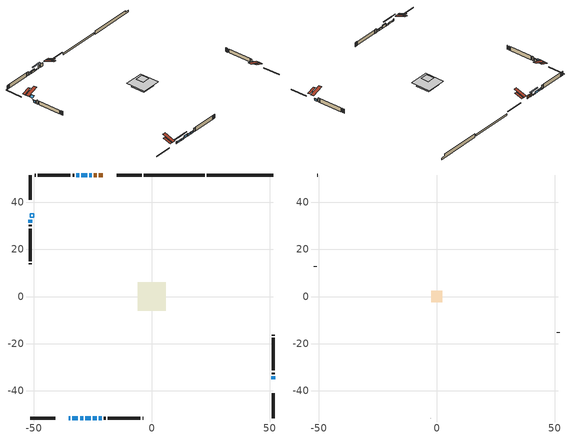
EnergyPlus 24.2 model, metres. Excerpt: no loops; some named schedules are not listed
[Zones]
conditioned space
 floor outside (Floor1 construction): -1.1,-1.1 -1.1,1.1 1.1,1.1 1.1,-1.1 z0.98
 floor adiabatic (Floor3 construction): -3.95,-3.95 -3.95,3.95 3.95,3.95 3.95,-3.95 z0.98
 floor adiabatic (AdiabaticFloorConstruction): -5.95,-5.95 -5.95,5.95 5.95,5.95 5.95,-5.95 z0.98
 floor foundation (Slab1 construction): -4.19,-4.19 -4.19,4.19 4.19,4.19 4.19,-4.19 z-1.28
 floor foundation (Slab2 construction): -3.95,-3.95 -3.95,3.95 3.95,3.95 3.95,-3.95 z-0.65
 wall outside (RimJoist1 construction): -4.34,51.57 -14.93,51.57 / -51.57,-51.57 -40.98,-51.57 / -51.57,51.57 -51.57,40.98 / 51.57,-51.57 51.57,-40.98 z0.98:1.28
 wall outside (AdiabaticWallConstruction 1): -20.73,51.57 -22.5,51.57 / -23.43,51.57 -24.56,51.57 z0.98:3.01
 wall outside (AdiabaticWallConstruction): -35.18,-51.57 -34.66,-51.57 z0.98:2.2; -25.49,51.57 -26.46,51.57 z0.98:1.34; -33.73,-51.57 -31.37,-51.57 z0.98:1.79; -30.44,-51.57 -29.16,-51.57 z0.98:1.74; 51.57,-35.18 51.57,-33.91 / -27.39,51.57 -29.93,51.57 / -30.86,51.57 -31.98,51.57 / -22.47,-51.57 -21.2,-51.57 z0.98:1.95; -28.24,-51.57 -25.93,-51.57 / -51.57,32.61 -51.57,31.39 z0.98:2.5; -25,-51.57 -23.4,-51.57 z0.98:1.92
 wall outside (Wall1 construction): -32.91,51.57 -33.59,51.57 / -20.27,-51.57 -19.58,-51.57 / -51.57,30.46 -51.57,29.77 / 51.57,-32.98 51.57,-32.29 z0.98:3.42
 wall outside (Wall2 construction): -34.52,51.57 -48.38,51.57 / -18.65,-51.57 -4.79,-51.57 / -51.57,28.84 -51.57,14.98 / 51.57,-31.36 51.57,-17.51 z0.98:3.42
 wall outside (Wall3 construction): -49.31,51.57 -49.62,51.57 / -3.86,-51.57 -3.55,-51.57 / -51.57,14.05 -51.57,13.74 / 51.57,-16.58 51.57,-16.27 z0.98:3.42
 wall foundation (FoundationWall1 construction): 23.42,51.57,-1.28 23.42,51.57,0.98 48.75,51.57,0.98 48.75,51.57,-0.17 51.57,51.57,-0.17 51.57,51.57,-1.28
 wall foundation (FoundationWall2 construction): 22.49,51.57 -3.42,51.57 z-0.65:0.26
 window (WindowConstruction 7): -35.18,-51.57 -34.66,-51.57 z0.98:2.2
 window (WindowConstruction 8): -25.49,51.57 -26.46,51.57 z0.98:1.34
 window (WindowConstruction 9): -33.73,-51.57 -31.37,-51.57 z0.98:1.79
 window (WindowConstruction 10): -30.44,-51.57 -29.17,-51.57 z0.98:1.74
 window (WindowConstruction): 51.57,-35.18 51.57,-33.91 z0.98:1.95
 window (WindowConstruction 1): -27.39,51.57 -29.93,51.57 z0.98:1.95
 window (WindowConstruction 2): -30.86,51.57 -31.98,51.57 z0.98:1.95
 window (WindowConstruction 3): -28.24,-51.57 -25.93,-51.57 z0.98:2.5
 window (WindowConstruction 4): -25,-51.57 -23.4,-51.57 z0.98:1.92
 window (WindowConstruction 5): -22.47,-51.57 -21.2,-51.57 z0.98:1.95
 window (WindowConstruction 6): -51.57,32.61 -51.57,31.39 z0.98:2.5
 door (Door): -20.73,51.57 -22.5,51.57 z0.98:3.01
 door (Door 1): -23.43,51.57 -24.56,51.57 z0.98:3.01
 ceiling adiabatic (AdiabaticFloorConstruction): 5.95,-5.95 5.95,5.95 -5.95,5.95 -5.95,-5.95 z0.98
 roof outside (Roof2 construction): -19.8,51.57,3.42 -19.8,44.8,5.67 -18.02,44.8,5.67 -18.02,51.57,3.42; -36.11,-51.57,3.42 -36.11,-44.8,5.67 -37.89,-44.8,5.67 -37.89,-51.57,3.42; -51.57,36.11,3.42 -44.8,36.11,5.67 -44.8,37.89,5.67 -51.57,37.89,3.42; 51.57,-36.11,3.42 44.8,-36.11,5.67 44.8,-37.89,5.67 51.57,-37.89,3.42
 roof outside (AdiabaticRoofConstruction): -51.57,33.53,3.42 -50,33.53,3.94 -50,35.18,3.94 -51.57,35.18,3.42
 skylight (SkylightConstruction): -51.57,33.53,3.42 -50.01,33.53,3.94 -50.01,35.18,3.94 -51.57,35.18,3.42
attic - vented
 floor to conditioned space (Floor2 construction Reversed): -2.39,-2.39 -2.39,2.39 2.39,2.39 2.39,-2.39 z3.42
 wall outside (Wall4 construction): -50.55,51.57 -50.64,51.57 / -2.62,-51.57 -2.54,-51.57 / -51.57,12.81 -51.57,12.73 / 51.57,-15.34 51.57,-15.25 z0.98:3.42
 roof outside (Roof1 construction): -17.09,51.57,3.42 -17.09,46.9,4.97 -15.86,46.9,4.97 -15.86,51.57,3.42; -38.82,-51.57,3.42 -38.82,-46.9,4.97 -40.05,-46.9,4.97 -40.05,-51.57,3.42; -51.57,38.82,3.42 -46.9,38.82,4.97 -46.9,40.05,4.97 -51.57,40.05,3.42; 51.57,-38.82,3.42 46.9,-38.82,4.97 46.9,-40.05,4.97 51.57,-40.05,3.42
shading: -29.1,51.57 -22.85,51.57 -22.85,51.98 -29.1,51.98 z3.98; -28.73,-51.57 -36.37,-51.57 -36.37,-51.98 -28.73,-51.98 z4.43; -26.53,-51.57 -33.08,-51.57 -33.08,-51.98 -26.53,-51.98 z4.38; 51.57,-33.71 51.57,-35.38 51.98,-35.38 51.98,-33.71 z2.15; -30.13,51.57 -27.19,51.57 -27.19,51.98 -30.13,51.98 z2.15; -32.18,51.57 -30.66,51.57 -30.66,51.98 -32.18,51.98 z2.15; -25.73,-51.57 -28.44,-51.57 -28.44,-51.98 -25.73,-51.98 z2.71; -23.2,-51.57 -25.2,-51.57 -25.2,-51.98 -23.2,-51.98 z2.12; -21,-51.57 -22.67,-51.57 -22.67,-51.98 -21,-51.98 z2.15; -51.57,31.19 -51.57,32.81 -51.98,32.81 -51.98,31.19 z2.71
[Building]
Building 1: Terrain=Suburbs
[Site:Location]
Edmonton Intl AP_AB: Latitude {deg}=53.31; Longitude {deg}=-113.58; Time Zone {hr}=-7; Elevation {m}=723; Keep Site Location Information=Yes
[Site:GroundTemperature:Shallow]
-1.56185, -3.61833, -3.78302, -2.80711, 1.11059, 5.01004, 8.39065, 10.5322, 10.7141, 8.97234, 5.67794, 1.89811
[Site:WaterMainsTemperature]
Calculation Method=Schedule; Temperature Schedule=mains temperature schedule
[Material] Roughness=Rough; Thermal Absorptance=0.9
Name | Thickness {m} | Conductivity {W/m-K} | Density {kg/m3} | Specific Heat {J/kg-K} | Solar Absorptance | Visible Absorptance
asphalt or fiberglass shingles | 0.00635 | 0.162714 | 1121.4 | 1465.45 | 0.4 | 0.4
asphalt or fiberglass shingles 1 | 0.00635 | 0.162714 | 1121.4 | 1465.45 | 0.7 | 0.7
ceiling loosefill ins | 0.0846667 | 0.0480833 | 16.02 | 1046.75 | 0.7 | 0.7
ceiling stud and cavity | 0.1397 | 0.12131 | 65.682 | 1177.47 | 0.7 | 0.7
concrete 4.0 in. | 0.1016 | 1.803125 | 2242.8 | 837.4 | 0.7 | 0.7
concrete 8.0 in. | 0.2032 | 1.803125 | 2242.8 | 837.4 | 0.7 | 0.7
door material | 0.04445 | 0.188738 | 512.64 | 1214.23 | 0.7 | 0.7
door material 1 | 0.04445 | 0.053851 | 512.64 | 1214.23 | 0.7 | 0.7
exterior vertical ins | 0.0457286 | 0.029427 | 32.04 | 1214.23 | 0.7 | 0.7
exterior vertical ins 1 | 0.0785014 | 0.029427 | 32.04 | 1214.23 | 0.7 | 0.7
floor covering | 0.0127 | 0.0433444 | 54.468 | 1339.84 | 0.6 | 0.6
floor rigid ins | 0.051816 | 0.029427 | 32.04 | 1214.23 | 0.7 | 0.7
floor rigid ins 1; roof rigid ins; wall rigid ins | 0.512978 | 0.029427 | 32.04 | 1214.23 | 0.7 | 0.7
floor stud and cavity | 0.1397 | 0.267854 | 92.3553 | 1139.71 | 0.7 | 0.7
floor stud and cavity 1 | 0.1397 | 1.10349 | 92.3553 | 1139.71 | 0.7 | 0.7
floor stud and cavity 2 | 0.1397 | 1.75129 | 37.0049 | 1207.88 | 0.7 | 0.7
furniture material conditioned space 1 | 0.1524 | 0.115458 | 640.8 | 1214.23 | 0.6 | 0.6
gypsum board | 0.0127 | 0.160291 | 801 | 837.4 | 0.6 | 0.6
gypsum board 1 | 0.0127 | 0.160291 | 801 | 837.4 | 0.7 | 0.7
osb sheathing 0.5 in. | 0.0127 | 0.115458 | 512.64 | 1214.23 | 0.7 | 0.7
osb sheathing 0.75 in. | 0.01905 | 0.115458 | 512.64 | 1214.23 | 0.7 | 0.7
osb sheathing 2.0 in. | 0.0508 | 0.115458 | 512.64 | 1214.23 | 0.7 | 0.7
rim joist stud and cavity | 0.0508 | 0.0296939 | 125.044 | 1163.47 | 0.6 | 0.6
roof stud and cavity | 0.2032 | 0.116239 | 78.34581 | 1123.46 | 0.7 | 0.7
roof stud and cavity 1 | 0.18415 | 1.78685 | 37.0049 | 1207.88 | 0.6 | 0.6
wall stud and cavity | 0.1397 | 0.10453 | 139.0536 | 1170.24 | 0.7 | 0.7
wall stud and cavity 1 | 0.1397 | 0.0930111 | 139.0536 | 1170.24 | 0.7 | 0.7
wall stud and cavity 2 | 0.1397 | 0.139191 | 139.0536 | 1170.24 | 0.7 | 0.7
wall stud and cavity 3 | 0.0889 | 6.1454 | 50.32683 | 1063.81 | 0.6 | 0.6
wall stud and cavity 4 | 0.0889 | 0.380278 | 52.3479 | 1209.89 | 0.7 | 0.7
wall stud and cavity 5 | 0.0889 | 0.391764 | 83.0341 | 1211.67 | 0.7 | 0.7
wood siding | 0.0254 | 0.102417 | 544.68 | 1172.36 | 0.4 | 0.4
wood siding 1 | 0.00254 | 0.102417 | 544.68 | 1172.36 | 0.4 | 0.4
wood siding 2; wood siding 3; wood siding 4 | 0.0254 | 0.102417 | 544.68 | 1172.36 | 0.7 | 0.7
[WindowMaterial:SimpleGlazingSystem]
Name | U-Factor {W/m2-K} | Solar Heat Gain Coefficient
SkylightMaterial | 3.39577 | 0.7088
WindowMaterial | 4.1438 | 0.54
WindowMaterial 1 | 4.187525 | 0.54
WindowMaterial 2 | 1.67444 | 0.55
WindowMaterial 3 | 1.83627 | 0.5
WindowMaterial 4 | 3.308 | 0.63
WindowMaterial 5 | 5.25442 | 0.67
WindowMaterial 6 | 5.90682 | 0.46
WindowMaterial 7 | 4.20286 | 0.55
WindowMaterial 8 | 4.41635 | 0.53
[Construction]
AdiabaticFloorConstruction: floor stud and cavity 2, floor rigid ins 1, osb sheathing 0.75 in., floor covering
AdiabaticRoofConstruction: asphalt or fiberglass shingles 1, roof rigid ins, osb sheathing 0.75 in., roof stud and cavity 1
AdiabaticWallConstruction: wood siding 3, wall rigid ins, wall stud and cavity 4, gypsum board
AdiabaticWallConstruction 1: wood siding 4, wall rigid ins, wall stud and cavity 4, gypsum board
Door: door material
Door 1: door material 1
Floor1 construction: floor stud and cavity, floor rigid ins, osb sheathing 0.75 in., floor covering
Floor2 construction Reversed: gypsum board, ceiling stud and cavity, ceiling loosefill ins
Floor3 construction: floor stud and cavity 1, osb sheathing 0.75 in., floor covering
FoundationWall1 construction; FoundationWall2 construction: concrete 8.0 in., gypsum board 1
furniture construction conditioned space 1: furniture material conditioned space 1
PartitionWallConstruction: gypsum board, wall stud and cavity 5, gypsum board
RimJoist1 construction: wood siding 2, osb sheathing 2.0 in., rim joist stud and cavity
Roof1 construction: asphalt or fiberglass shingles
Roof2 construction: asphalt or fiberglass shingles, osb sheathing 0.75 in., roof stud and cavity, gypsum board
SkylightConstruction: SkylightMaterial
Slab1 construction; Slab2 construction: concrete 4.0 in.
Wall1 construction: wood siding, osb sheathing 0.5 in., wall stud and cavity, gypsum board
Wall2 construction: wood siding, osb sheathing 0.5 in., wall stud and cavity 1, gypsum board
Wall3 construction: wood siding, osb sheathing 0.5 in., wall stud and cavity 2, gypsum board
Wall4 construction: wood siding 1, wall stud and cavity 3
WindowConstruction; WindowConstruction 1; WindowConstruction 5: WindowMaterial
WindowConstruction 10: WindowMaterial 8
WindowConstruction 2: WindowMaterial 1
WindowConstruction 3: WindowMaterial 2
WindowConstruction 4: WindowMaterial 3
WindowConstruction 6: WindowMaterial 4
WindowConstruction 7: WindowMaterial 5
WindowConstruction 8: WindowMaterial 6
WindowConstruction 9: WindowMaterial 7
[Zone] Multiplier=1; Part of Total Floor Area=Yes
Name | Volume {m3}
attic - vented | 5.78702
conditioned space | 545.5
[Space]
Name | Zone | Volume {m3}
attic - vented 1 | attic - vented | 5.78702
conditioned space 1 | conditioned space | 545.5
[ZoneInfiltration:EffectiveLeakageArea]
infil attic - vented 1: Zone or Space=attic - vented 1; Schedule=Always On Discrete; Effective Air Leakage Area {cm2}=797.565; Stack Coefficient=0.000277672; Wind Coefficient=1.12586e-05
[ZoneMixing]
whole house fan mix: Zone or Space=attic - vented; Schedule=Always On Continuous; Design Flow Rate Calculation Method=Flow/Zone; Design Flow Rate {m3/s}=0; Source Zone or Space=conditioned space
[SurfaceProperty:ExposedFoundationPerimeter] Exposed Perimeter Calculation Method=TotalExposedPerimeter
Name | Total Exposed Perimeter {m}
Slab1 | 28.145
Slab2 | 25.908
[InternalMass] Zone or ZoneList=conditioned space; Space or SpaceList=conditioned space 1
Name | Construction | Surface Area {m2}
furniture mass conditioned space 1 | furniture construction conditioned space 1 | 136.592
partition wall mass | PartitionWallConstruction | 279.05
[Lights]
interior lighting: Zone or ZoneList or Space or SpaceList=conditioned space 1; Schedule=interior lighting schedule; Design Level Calculation Method=LightingLevel; Lighting Level {W}=343.2; Return Air Fraction=0; Fraction Radiant=0.6; Fraction Visible=0.2; Fraction Replaceable=1
[People]
occupants: Zone or ZoneList or Space or SpaceList=conditioned space 1; Number of People Schedule=occupants schedule; Number of People Calculation Method=People; Number of People=3; Fraction Radiant=0.314171; Sensible Heat Fraction=0.56303; Activity Level Schedule=occupants activity schedule; Carbon Dioxide Generation Rate {m3/s-W}=0; Enable ASHRAE 55 Comfort Warnings=No; Mean Radiant Temperature Calculation Type=EnclosureAveraged
[ElectricEquipment] Zone or ZoneList or Space or SpaceList=conditioned space 1; Design Level Calculation Method=EquipmentLevel
Name | Schedule | Design Level {W} | Fraction Latent | Fraction Radiant | Fraction Lost
clothes dryer | clothes dryer schedule | 140.772 | 0.015 | 0.081 | 0.85
clothes washer | clothes washer schedule | 32.1985 | 0.03 | 0.162 | 0.7
cooking range | cooking range schedule | 215.147 | 0.08 | 0.432 | 0.2
dishwasher | dishwasher schedule | 66.8632 | 0.3 | 0.18 | 0.4
fridge | fridge schedule | 72.9452 | 0 | 0.6 | 0
mech vent bath fan 0 | mech vent bath fan 0 schedule | 50.2 | 0 | 0 | 1
mech vent bath fan 1 | mech vent bath fan 1 schedule | 50.2 | 0 | 0 | 1
mech vent house fan | mech vent house fan schedule | 0 | 0 | 0 | 1
mech vent house fan cfis | mech vent house fan cfis schedule | 0 | 0 | 0 | 0
mech vent range fan 0 | mech vent range fan 0 schedule | 57 | 0 | 0 | 1
misc plug loads | misc plug loads schedule | 494.7 | 0.045 | 0.513 | 0.1
whole house fan | Always On Discrete | 0 | 0 | 0 | 1
[OtherEquipment] Zone or ZoneList or Space or SpaceList=conditioned space 1; Design Level Calculation Method=EquipmentLevel
Name | Fuel Type | Schedule | Design Level {W} | Fraction Latent | Fraction Radiant | Fraction Lost
clothes dryer 1 | Electricity | clothes dryer schedule | 0 | 0.015 | 0.081 | 0.85
cooking range 1 | Electricity | cooking range schedule | 0 | 0.08 | 0.432 | 0.2
general water use latent | None | general water use schedule | 62.594 | 1 | 0 | 0
general water use sensible | None | general water use schedule | -61.6891 | 0 | 0.6 | 0
mech vent house fan latent load | None | Always On Discrete | 0 | 1 | 0 | 0
mech vent house fan sensible load | None | Always On Discrete | 0 | 0 | 0 | 0
water heater energy adjustment1 | NaturalGas | Always On Discrete | 0.01 | 0 | 0 | 1
[ZoneInfiltration:DesignFlowRate] Zone or ZoneList or Space or SpaceList=conditioned space 1; Schedule=Always On Discrete; Design Flow Rate Calculation Method=Flow/Zone; Design Flow Rate {m3/s}=0
infil flow; natural vent flow; whole house fan flow
[Foundation:Kiva] Initial Indoor Air Temperature {C}=18; Wall Depth Below Slab {m}=0.2032; Custom Block X Position 1 {m}=0.2159; Custom Block Z Position 1 {m}=0
Name | Wall Height Above Grade {m} | Custom Block Material Name 1 | Custom Block Depth 1 {m}
Foundation Kiva 1 | 0.979993 | exterior vertical ins | 2.26
Foundation Kiva 2 | 0.260025 | exterior vertical ins 1 | 0.910011
[Foundation:Kiva:Settings]
Soil Conductivity {W/m-K}=0.849921; Soil Density {kg/m3}=1842.3; Soil Specific Heat {J/kg-K}=418.7; Ground Solar Absorptivity=0.9; Ground Thermal Absorptivity=0.9; Ground Surface Roughness {m}=0.03; Far-Field Width {m}=40; Deep-Ground Boundary Condition=ZeroFlux; Deep-Ground Depth {m}=40; Minimum Cell Dimension {m}=0.2; Maximum Cell Growth Coefficient=3; Simulation Timestep=Timestep
[Exterior:Lights]
exterior lighting: Schedule=exterior lighting schedule; Design Level {W}=75.6
[Schedule:Constant]
Name | Hourly Value
Always On Continuous; mech vent house fan schedule; mech vent house fan cfis schedule; Always On Discrete | 1
occupants activity schedule | 117.228
fridge schedule | 0
[Schedule:Week:Daily]
interior lighting schedule Week Rule - Jan1-Jan27: interior lighting schedule day, interior lighting schedule day, interior lighting schedule day, interior lighting schedule day, interior lighting schedule day, interior lighting schedule day, interior lighting schedule day, interior lighting schedule default day, interior lighting schedule default day, interior lighting schedule default day, interior lighting schedule default day, interior lighting schedule default day
interior lighting schedule Week Rule - Jan28-Feb3: interior lighting schedule day, interior lighting schedule day, interior lighting schedule day, interior lighting schedule day, interior lighting schedule day 1, interior lighting schedule day 1, interior lighting schedule day 1, interior lighting schedule default day, interior lighting schedule default day, interior lighting schedule default day, interior lighting schedule default day, interior lighting schedule default day
interior lighting schedule Week Rule - Feb4-Feb24: interior lighting schedule day 1, interior lighting schedule day 1, interior lighting schedule day 1, interior lighting schedule day 1, interior lighting schedule day 1, interior lighting schedule day 1, interior lighting schedule day 1, interior lighting schedule default day, interior lighting schedule default day, interior lighting schedule default day, interior lighting schedule default day, interior lighting schedule default day
interior lighting schedule Week Rule - Feb25-Mar3: interior lighting schedule day 1, interior lighting schedule day 1, interior lighting schedule day 1, interior lighting schedule day 1, interior lighting schedule day 2, interior lighting schedule day 2, interior lighting schedule day 2, interior lighting schedule default day, interior lighting schedule default day, interior lighting schedule default day, interior lighting schedule default day, interior lighting schedule default day
interior lighting schedule Week Rule - Mar4-Mar31: interior lighting schedule day 2, interior lighting schedule day 2, interior lighting schedule day 2, interior lighting schedule day 2, interior lighting schedule day 2, interior lighting schedule day 2, interior lighting schedule day 2, interior lighting schedule default day, interior lighting schedule default day, interior lighting schedule default day, interior lighting schedule default day, interior lighting schedule default day
interior lighting schedule Week Rule - Apr1-Apr28: interior lighting schedule day 3, interior lighting schedule day 3, interior lighting schedule day 3, interior lighting schedule day 3, interior lighting schedule day 3, interior lighting schedule day 3, interior lighting schedule day 3, interior lighting schedule default day, interior lighting schedule default day, interior lighting schedule default day, interior lighting schedule default day, interior lighting schedule default day
interior lighting schedule Week Rule - Apr29-May5: interior lighting schedule day 3, interior lighting schedule day 3, interior lighting schedule day 4, interior lighting schedule day 4, interior lighting schedule day 4, interior lighting schedule day 4, interior lighting schedule day 4, interior lighting schedule default day, interior lighting schedule default day, interior lighting schedule default day, interior lighting schedule default day, interior lighting schedule default day
interior lighting schedule Week Rule - May6-May26: interior lighting schedule day 4, interior lighting schedule day 4, interior lighting schedule day 4, interior lighting schedule day 4, interior lighting schedule day 4, interior lighting schedule day 4, interior lighting schedule day 4, interior lighting schedule default day, interior lighting schedule default day, interior lighting schedule default day, interior lighting schedule default day, interior lighting schedule default day
interior lighting schedule Week Rule - May27-Jun2: interior lighting schedule day 4, interior lighting schedule day 4, interior lighting schedule day 4, interior lighting schedule day 4, interior lighting schedule day 4, interior lighting schedule day 5, interior lighting schedule day 5, interior lighting schedule default day, interior lighting schedule default day, interior lighting schedule default day, interior lighting schedule default day, interior lighting schedule default day
interior lighting schedule Week Rule - Jun3-Jun30: interior lighting schedule day 5, interior lighting schedule day 5, interior lighting schedule day 5, interior lighting schedule day 5, interior lighting schedule day 5, interior lighting schedule day 5, interior lighting schedule day 5, interior lighting schedule default day, interior lighting schedule default day, interior lighting schedule default day, interior lighting schedule default day, interior lighting schedule default day
interior lighting schedule Week Rule - Jul1-Jul28: interior lighting schedule day 6, interior lighting schedule day 6, interior lighting schedule day 6, interior lighting schedule day 6, interior lighting schedule day 6, interior lighting schedule day 6, interior lighting schedule day 6, interior lighting schedule default day, interior lighting schedule default day, interior lighting schedule default day, interior lighting schedule default day, interior lighting schedule default day
interior lighting schedule Week Rule - Jul29-Aug4: interior lighting schedule day 6, interior lighting schedule day 6, interior lighting schedule day 6, interior lighting schedule day 7, interior lighting schedule day 7, interior lighting schedule day 7, interior lighting schedule day 7, interior lighting schedule default day, interior lighting schedule default day, interior lighting schedule default day, interior lighting schedule default day, interior lighting schedule default day
interior lighting schedule Week Rule - Aug5-Aug25: interior lighting schedule day 7, interior lighting schedule day 7, interior lighting schedule day 7, interior lighting schedule day 7, interior lighting schedule day 7, interior lighting schedule day 7, interior lighting schedule day 7, interior lighting schedule default day, interior lighting schedule default day, interior lighting schedule default day, interior lighting schedule default day, interior lighting schedule default day
interior lighting schedule Week Rule - Aug26-Sep1: interior lighting schedule day 7, interior lighting schedule day 7, interior lighting schedule day 7, interior lighting schedule day 7, interior lighting schedule day 7, interior lighting schedule day 7, interior lighting schedule day 8, interior lighting schedule default day, interior lighting schedule default day, interior lighting schedule default day, interior lighting schedule default day, interior lighting schedule default day
interior lighting schedule Week Rule - Sep2-Sep29: interior lighting schedule day 8, interior lighting schedule day 8, interior lighting schedule day 8, interior lighting schedule day 8, interior lighting schedule day 8, interior lighting schedule day 8, interior lighting schedule day 8, interior lighting schedule default day, interior lighting schedule default day, interior lighting schedule default day, interior lighting schedule default day, interior lighting schedule default day
interior lighting schedule Week Rule - Sep30-Oct6: interior lighting schedule day 8, interior lighting schedule day 9, interior lighting schedule day 9, interior lighting schedule day 9, interior lighting schedule day 9, interior lighting schedule day 9, interior lighting schedule day 9, interior lighting schedule default day, interior lighting schedule default day, interior lighting schedule default day, interior lighting schedule default day, interior lighting schedule default day
interior lighting schedule Week Rule - Oct7-Oct27: interior lighting schedule day 9, interior lighting schedule day 9, interior lighting schedule day 9, interior lighting schedule day 9, interior lighting schedule day 9, interior lighting schedule day 9, interior lighting schedule day 9, interior lighting schedule default day, interior lighting schedule default day, interior lighting schedule default day, interior lighting schedule default day, interior lighting schedule default day
interior lighting schedule Week Rule - Oct28-Nov3: interior lighting schedule day 9, interior lighting schedule day 9, interior lighting schedule day 9, interior lighting schedule day 9, interior lighting schedule day 10, interior lighting schedule day 10, interior lighting schedule day 10, interior lighting schedule default day, interior lighting schedule default day, interior lighting schedule default day, interior lighting schedule default day, interior lighting schedule default day
interior lighting schedule Week Rule - Nov4-Nov24: interior lighting schedule day 10, interior lighting schedule day 10, interior lighting schedule day 10, interior lighting schedule day 10, interior lighting schedule day 10, interior lighting schedule day 10, interior lighting schedule day 10, interior lighting schedule default day, interior lighting schedule default day, interior lighting schedule default day, interior lighting schedule default day, interior lighting schedule default day
interior lighting schedule Week Rule - Nov25-Dec1: interior lighting schedule day 10, interior lighting schedule day 10, interior lighting schedule day 10, interior lighting schedule day 10, interior lighting schedule day 10, interior lighting schedule day 10, interior lighting schedule day 11, interior lighting schedule default day, interior lighting schedule default day, interior lighting schedule default day, interior lighting schedule default day, interior lighting schedule default day
interior lighting schedule Week Rule - Dec2-Dec31: interior lighting schedule day 11, interior lighting schedule day 11, interior lighting schedule day 11, interior lighting schedule day 11, interior lighting schedule day 11, interior lighting schedule day 11, interior lighting schedule day 11, interior lighting schedule default day, interior lighting schedule default day, interior lighting schedule default day, interior lighting schedule default day, interior lighting schedule default day
occupants schedule Week Rule - Jan1-Dec31: occupants schedule day, occupants schedule day, occupants schedule day, occupants schedule day, occupants schedule day, occupants schedule day, occupants schedule day, occupants schedule default day, occupants schedule default day, occupants schedule default day, occupants schedule default day, occupants schedule default day
clothes dryer schedule Week Rule - Jan1-Dec31: clothes dryer schedule day, clothes dryer schedule day, clothes dryer schedule day, clothes dryer schedule day, clothes dryer schedule day, clothes dryer schedule day, clothes dryer schedule day, clothes dryer schedule default day, clothes dryer schedule default day, clothes dryer schedule default day, clothes dryer schedule default day, clothes dryer schedule default day
clothes washer schedule Week Rule - Jan1-Dec31: clothes washer schedule day, clothes washer schedule day, clothes washer schedule day, clothes washer schedule day, clothes washer schedule day, clothes washer schedule day, clothes washer schedule day, clothes washer schedule default day, clothes washer schedule default day, clothes washer schedule default day, clothes washer schedule default day, clothes washer schedule default day
cooking range schedule Week Rule - Jan1-Dec31: cooking range schedule day, cooking range schedule day, cooking range schedule day, cooking range schedule day, cooking range schedule day, cooking range schedule day, cooking range schedule day, cooking range schedule default day, cooking range schedule default day, cooking range schedule default day, cooking range schedule default day, cooking range schedule default day
dishwasher schedule Week Rule - Jan1-Dec31: dishwasher schedule day, dishwasher schedule day, dishwasher schedule day, dishwasher schedule day, dishwasher schedule day, dishwasher schedule day, dishwasher schedule day, dishwasher schedule default day, dishwasher schedule default day, dishwasher schedule default day, dishwasher schedule default day, dishwasher schedule default day
mech vent bath fan 0 schedule Week Rule - Jan1-Dec31: mech vent bath fan 0 schedule day, mech vent bath fan 0 schedule day, mech vent bath fan 0 schedule day, mech vent bath fan 0 schedule day, mech vent bath fan 0 schedule day, mech vent bath fan 0 schedule day, mech vent bath fan 0 schedule day, mech vent bath fan 0 schedule default day, mech vent bath fan 0 schedule default day, mech vent bath fan 0 schedule default day, mech vent bath fan 0 schedule default day, mech vent bath fan 0 schedule default day
mech vent bath fan 1 schedule Week Rule - Jan1-Dec31: mech vent bath fan 1 schedule day, mech vent bath fan 1 schedule day, mech vent bath fan 1 schedule day, mech vent bath fan 1 schedule day, mech vent bath fan 1 schedule day, mech vent bath fan 1 schedule day, mech vent bath fan 1 schedule day, mech vent bath fan 1 schedule default day, mech vent bath fan 1 schedule default day, mech vent bath fan 1 schedule default day, mech vent bath fan 1 schedule default day, mech vent bath fan 1 schedule default day
mech vent range fan 0 schedule Week Rule - Jan1-Dec31: mech vent range fan 0 schedule day, mech vent range fan 0 schedule day, mech vent range fan 0 schedule day, mech vent range fan 0 schedule day, mech vent range fan 0 schedule day, mech vent range fan 0 schedule day, mech vent range fan 0 schedule day, mech vent range fan 0 schedule default day, mech vent range fan 0 schedule default day, mech vent range fan 0 schedule default day, mech vent range fan 0 schedule default day, mech vent range fan 0 schedule default day
misc plug loads schedule Week Rule - Jan1-Dec31: misc plug loads schedule day, misc plug loads schedule day, misc plug loads schedule day, misc plug loads schedule day, misc plug loads schedule day, misc plug loads schedule day, misc plug loads schedule day, misc plug loads schedule default day, misc plug loads schedule default day, misc plug loads schedule default day, misc plug loads schedule default day, misc plug loads schedule default day
general water use schedule Week Rule - Jan1-Dec31: general water use schedule day, general water use schedule day, general water use schedule day, general water use schedule day, general water use schedule day, general water use schedule day, general water use schedule day, general water use schedule default day, general water use schedule default day, general water use schedule default day, general water use schedule default day, general water use schedule default day
exterior lighting schedule Week Rule - Jan1-Jan27: exterior lighting schedule day, exterior lighting schedule day, exterior lighting schedule day, exterior lighting schedule day, exterior lighting schedule day, exterior lighting schedule day, exterior lighting schedule day, exterior lighting schedule default day, exterior lighting schedule default day, exterior lighting schedule default day, exterior lighting schedule default day, exterior lighting schedule default day
exterior lighting schedule Week Rule - Jan28-Feb3: exterior lighting schedule day, exterior lighting schedule day, exterior lighting schedule day, exterior lighting schedule day, exterior lighting schedule day 1, exterior lighting schedule day 1, exterior lighting schedule day 1, exterior lighting schedule default day, exterior lighting schedule default day, exterior lighting schedule default day, exterior lighting schedule default day, exterior lighting schedule default day
exterior lighting schedule Week Rule - Feb4-Feb24: exterior lighting schedule day 1, exterior lighting schedule day 1, exterior lighting schedule day 1, exterior lighting schedule day 1, exterior lighting schedule day 1, exterior lighting schedule day 1, exterior lighting schedule day 1, exterior lighting schedule default day, exterior lighting schedule default day, exterior lighting schedule default day, exterior lighting schedule default day, exterior lighting schedule default day
exterior lighting schedule Week Rule - Feb25-Mar3: exterior lighting schedule day 1, exterior lighting schedule day 1, exterior lighting schedule day 1, exterior lighting schedule day 1, exterior lighting schedule day 2, exterior lighting schedule day 2, exterior lighting schedule day 2, exterior lighting schedule default day, exterior lighting schedule default day, exterior lighting schedule default day, exterior lighting schedule default day, exterior lighting schedule default day
exterior lighting schedule Week Rule - Mar4-Mar31: exterior lighting schedule day 2, exterior lighting schedule day 2, exterior lighting schedule day 2, exterior lighting schedule day 2, exterior lighting schedule day 2, exterior lighting schedule day 2, exterior lighting schedule day 2, exterior lighting schedule default day, exterior lighting schedule default day, exterior lighting schedule default day, exterior lighting schedule default day, exterior lighting schedule default day
exterior lighting schedule Week Rule - Apr1-Apr28: exterior lighting schedule day 3, exterior lighting schedule day 3, exterior lighting schedule day 3, exterior lighting schedule day 3, exterior lighting schedule day 3, exterior lighting schedule day 3, exterior lighting schedule day 3, exterior lighting schedule default day, exterior lighting schedule default day, exterior lighting schedule default day, exterior lighting schedule default day, exterior lighting schedule default day
exterior lighting schedule Week Rule - Apr29-May5: exterior lighting schedule day 3, exterior lighting schedule day 3, exterior lighting schedule day 4, exterior lighting schedule day 4, exterior lighting schedule day 4, exterior lighting schedule day 4, exterior lighting schedule day 4, exterior lighting schedule default day, exterior lighting schedule default day, exterior lighting schedule default day, exterior lighting schedule default day, exterior lighting schedule default day
exterior lighting schedule Week Rule - May6-May26: exterior lighting schedule day 4, exterior lighting schedule day 4, exterior lighting schedule day 4, exterior lighting schedule day 4, exterior lighting schedule day 4, exterior lighting schedule day 4, exterior lighting schedule day 4, exterior lighting schedule default day, exterior lighting schedule default day, exterior lighting schedule default day, exterior lighting schedule default day, exterior lighting schedule default day
exterior lighting schedule Week Rule - May27-Jun2: exterior lighting schedule day 4, exterior lighting schedule day 4, exterior lighting schedule day 4, exterior lighting schedule day 4, exterior lighting schedule day 4, exterior lighting schedule day 5, exterior lighting schedule day 5, exterior lighting schedule default day, exterior lighting schedule default day, exterior lighting schedule default day, exterior lighting schedule default day, exterior lighting schedule default day
exterior lighting schedule Week Rule - Jun3-Jun30: exterior lighting schedule day 5, exterior lighting schedule day 5, exterior lighting schedule day 5, exterior lighting schedule day 5, exterior lighting schedule day 5, exterior lighting schedule day 5, exterior lighting schedule day 5, exterior lighting schedule default day, exterior lighting schedule default day, exterior lighting schedule default day, exterior lighting schedule default day, exterior lighting schedule default day
[Schedule:Year]
interior lighting schedule: interior lighting schedule Week Rule - Jan1-Jan27, 1, 1, 1, 27, interior lighting schedule Week Rule - Jan28-Feb3, 1, 28, 2, 3, interior lighting schedule Week Rule - Feb4-Feb24, 2, 4, 2, 24, interior lighting schedule Week Rule - Feb25-Mar3, 2, 25, 3, 3, interior lighting schedule Week Rule - Mar4-Mar31, 3, 4, 3, 31, interior lighting schedule Week Rule - Apr1-Apr28, 4, 1, 4, 28, interior lighting schedule Week Rule - Apr29-May5, 4, 29, 5, 5, interior lighting schedule Week Rule - May6-May26, 5, 6, 5, 26, interior lighting schedule Week Rule - May27-Jun2, 5, 27, 6, 2, interior lighting schedule Week Rule - Jun3-Jun30, 6, 3, 6, 30, interior lighting schedule Week Rule - Jul1-Jul28, 7, 1, 7, 28, interior lighting schedule Week Rule - Jul29-Aug4, 7, 29, 8, 4, interior lighting schedule Week Rule - Aug5-Aug25, 8, 5, 8, 25, interior lighting schedule Week Rule - Aug26-Sep1, 8, 26, 9, 1, interior lighting schedule Week Rule - Sep2-Sep29, 9, 2, 9, 29, interior lighting schedule Week Rule - Sep30-Oct6, 9, 30, 10, 6, interior lighting schedule Week Rule - Oct7-Oct27, 10, 7, 10, 27, interior lighting schedule Week Rule - Oct28-Nov3, 10, 28, 11, 3, interior lighting schedule Week Rule - Nov4-Nov24, 11, 4, 11, 24, interior lighting schedule Week Rule - Nov25-Dec1, 11, 25, 12, 1, interior lighting schedule Week Rule - Dec2-Dec31, 12, 2, 12, 31
occupants schedule: occupants schedule Week Rule - Jan1-Dec31, 1, 1, 12, 31
clothes dryer schedule: clothes dryer schedule Week Rule - Jan1-Dec31, 1, 1, 12, 31
clothes washer schedule: clothes washer schedule Week Rule - Jan1-Dec31, 1, 1, 12, 31
cooking range schedule: cooking range schedule Week Rule - Jan1-Dec31, 1, 1, 12, 31
dishwasher schedule: dishwasher schedule Week Rule - Jan1-Dec31, 1, 1, 12, 31
mech vent bath fan 0 schedule: mech vent bath fan 0 schedule Week Rule - Jan1-Dec31, 1, 1, 12, 31
mech vent bath fan 1 schedule: mech vent bath fan 1 schedule Week Rule - Jan1-Dec31, 1, 1, 12, 31
mech vent range fan 0 schedule: mech vent range fan 0 schedule Week Rule - Jan1-Dec31, 1, 1, 12, 31
misc plug loads schedule: misc plug loads schedule Week Rule - Jan1-Dec31, 1, 1, 12, 31
general water use schedule: general water use schedule Week Rule - Jan1-Dec31, 1, 1, 12, 31
exterior lighting schedule: exterior lighting schedule Week Rule - Jan1-Jan27, 1, 1, 1, 27, exterior lighting schedule Week Rule - Jan28-Feb3, 1, 28, 2, 3, exterior lighting schedule Week Rule - Feb4-Feb24, 2, 4, 2, 24, exterior lighting schedule Week Rule - Feb25-Mar3, 2, 25, 3, 3, exterior lighting schedule Week Rule - Mar4-Mar31, 3, 4, 3, 31, exterior lighting schedule Week Rule - Apr1-Apr28, 4, 1, 4, 28, exterior lighting schedule Week Rule - Apr29-May5, 4, 29, 5, 5, exterior lighting schedule Week Rule - May6-May26, 5, 6, 5, 26, exterior lighting schedule Week Rule - May27-Jun2, 5, 27, 6, 2, exterior lighting schedule Week Rule - Jun3-Jun30, 6, 3, 6, 30, exterior lighting schedule Week Rule - Jul1-Jul28, 7, 1, 7, 28, exterior lighting schedule Week Rule - Jul29-Aug4, 7, 29, 8, 4, exterior lighting schedule Week Rule - Aug5-Aug25, 8, 5, 8, 25, exterior lighting schedule Week Rule - Aug26-Sep1, 8, 26, 9, 1, exterior lighting schedule Week Rule - Sep2-Sep29, 9, 2, 9, 29, exterior lighting schedule Week Rule - Sep30-Oct6, 9, 30, 10, 6, exterior lighting schedule Week Rule - Oct7-Oct27, 10, 7, 10, 27, exterior lighting schedule Week Rule - Oct28-Nov3, 10, 28, 11, 3, exterior lighting schedule Week Rule - Nov4-Nov24, 11, 4, 11, 24, exterior lighting schedule Week Rule - Nov25-Dec1, 11, 25, 12, 1, exterior lighting schedule Week Rule - Dec2-Dec31, 12, 2, 12, 31
[Schedule:Compact]
mains temperature schedule: Through: 01/01, For: AllDays, Until: 24:00, 3.97167, Through: 01/02, For: AllDays, Until: 24:00, 3.90778, Through: 01/03, For: AllDays, Until: 24:00, 3.84556, Through: 01/04, For: AllDays, Until: 24:00, 3.78389, Through: 01/05, For: AllDays, Until: 24:00, 3.72278, Through: 01/06, For: AllDays, Until: 24:00, 3.66278, Through: 01/07, For: AllDays, Until: 24:00, 3.60389, Through: 01/08, For: AllDays, Until: 24:00, 3.54556, Through: 01/09, For: AllDays, Until: 24:00, 3.48833, Through: 01/10, For: AllDays, Until: 24:00, 3.43167, Through: 01/11, For: AllDays, Until: 24:00, 3.37611, Through: 01/12, For: AllDays, Until: 24:00, 3.32167, Through: 01/13, For: AllDays, Until: 24:00, 3.26833, Through: 01/14, For: AllDays, Until: 24:00, 3.21556, Through: 01/15, For: AllDays, Until: 24:00, 3.16444, Through: 01/16, For: AllDays, Until: 24:00, 3.11389, Through: 01/17, For: AllDays, Until: 24:00, 3.06444, Through: 01/18, For: AllDays, Until: 24:00, 3.01611, Through: 01/19, For: AllDays, Until: 24:00, 2.96889, Through: 01/20, For: AllDays, Until: 24:00, 2.92278, Through: 01/21, For: AllDays, Until: 24:00, 2.87722, Through: 01/22, For: AllDays, Until: 24:00, 2.83333, Through: 01/23, For: AllDays, Until: 24:00, 2.79056, Through: 01/24, For: AllDays, Until: 24:00, 2.74889, Through: 01/25, For: AllDays, Until: 24:00, 2.70833, Through: 01/26, For: AllDays, Until: 24:00, 2.66889, Through: 01/27, For: AllDays, Until: 24:00, 2.63056, Through: 01/28, For: AllDays, Until: 24:00, 2.59333, Through: 01/29, For: AllDays, Until: 24:00, 2.55778, Through: 01/30, For: AllDays, Until: 24:00, 2.52278, Through: 01/31, For: AllDays, Until: 24:00, 2.48944, Through: 02/01, For: AllDays, Until: 24:00, 2.45722, Through: 02/02, For: AllDays, Until: 24:00, 2.42611, Through: 02/03, For: AllDays, Until: 24:00, 2.39667, Through: 02/04, For: AllDays, Until: 24:00, 2.36833, Through: 02/05, For: AllDays, Until: 24:00, 2.34111, Through: 02/06, For: AllDays, Until: 24:00, 2.315, Through: 02/07, For: AllDays, Until: 24:00, 2.29056, Through: 02/08, For: AllDays, Until: 24:00, 2.26722, Through: 02/09, For: AllDays, Until: 24:00, 2.245, Through: 02/10, For: AllDays, Until: 24:00, 2.22444, Through: 02/11, For: AllDays, Until: 24:00, 2.20444, Through: 02/12, For: AllDays, Until: 24:00, 2.18667, Through: 02/13, For: AllDays, Until: 24:00, 2.17, Through: 02/14, For: AllDays, Until: 24:00, 2.15444, Through: 02/15, For: AllDays, Until: 24:00, 2.14, Through: 02/16, For: AllDays, Until: 24:00, 2.12722, Through: 02/17, For: AllDays, Until: 24:00, 2.11556, Through: 02/18, For: AllDays, Until: 24:00, 2.10556, Through: 02/19, For: AllDays, Until: 24:00, 2.09667, Through: 02/20, For: AllDays, Until: 24:00, 2.08889, Through: 02/21, For: AllDays, Until: 24:00, 2.08278, Through: 02/22, For: AllDays, Until: 24:00, 2.07833, Through: 02/23, For: AllDays, Until: 24:00, 2.07444, Through: 02/24, For: AllDays, Until: 24:00, 2.07278, Through: 02/25, For: AllDays, Until: 24:00, 2.07167, Through: 02/26, For: AllDays, Until: 24:00, 2.07222, Through: 02/27, For: AllDays, Until: 24:00, 2.07444, Through: 02/28, For: AllDays, Until: 24:00, 2.07778, Through: 03/01, For: AllDays, Until: 24:00, 2.08222, Through: 03/02, For: AllDays, Until: 24:00, 2.08833, Through: 03/03, For: AllDays, Until: 24:00, 2.09556, Through: 03/04, For: AllDays, Until: 24:00, 2.10444, Through: 03/05, For: AllDays, Until: 24:00, 2.11444, Through: 03/06, For: AllDays, Until: 24:00, 2.12556, Through: 03/07, For: AllDays, Until: 24:00, 2.13833, Through: 03/08, For: AllDays, Until: 24:00, 2.15278, Through: 03/09, For: AllDays, Until: 24:00, 2.16778, Through: 03/10, For: AllDays, Until: 24:00, 2.18444, Through: 03/11, For: AllDays, Until: 24:00, 2.20278, Through: 03/12, For: AllDays, Until: 24:00, 2.22167, Through: 03/13, For: AllDays, Until: 24:00, 2.24278, Through: 03/14, For: AllDays, Until: 24:00, 2.26444, Through: 03/15, For: AllDays, Until: 24:00, 2.28778, Through: 03/16, For: AllDays, Until: 24:00, 2.31222, Through: 03/17, For: AllDays, Until: 24:00, 2.33778, Through: 03/18, For: AllDays, Until: 24:00, 2.365, Through: 03/19, For: AllDays, Until: 24:00, 2.39333, Through: 03/20, For: AllDays, Until: 24:00, 2.42278, Through: 03/21, For: AllDays, Until: 24:00, 2.45389, Through: 03/22, For: AllDays, Until: 24:00, 2.48611, Through: 03/23, For: AllDays, Until: 24:00, 2.51889, Through: 03/24, For: AllDays, Until: 24:00, 2.55389, Through: 03/25, For: AllDays, Until: 24:00, 2.58944, Through: 03/26, For: AllDays, Until: 24:00, 2.62611, Through: 03/27, For: AllDays, Until: 24:00, 2.66444, Through: 03/28, For: AllDays, Until: 24:00, 2.70389, Through: 03/29, For: AllDays, Until: 24:00, 2.74389, Through: 03/30, For: AllDays, Until: 24:00, 2.78556, Through: 03/31, For: AllDays, Until: 24:00, 2.82833, Through: 04/01, For: AllDays, Until: 24:00, 2.87222, Through: 04/02, For: AllDays, Until: 24:00, 2.91722, Through: 04/03, For: AllDays, Until: 24:00, 2.96333, Through: 04/04, For: AllDays, Until: 24:00, 3.01056, Through: 04/05, For: AllDays, Until: 24:00, 3.05889, Through: 04/06, For: AllDays, Until: 24:00, 3.10833, Through: 04/07, For: AllDays, Until: 24:00, 3.15833, Through: 04/08, For: AllDays, Until: 24:00, 3.21, Through: 04/09, For: AllDays, Until: 24:00, 3.26222, Through: 04/10, For: AllDays, Until: 24:00, 3.31556, Through: 04/11, For: AllDays, Until: 24:00, 3.37, Through: 04/12, For: AllDays, Until: 24:00, 3.42556, Through: 04/13, For: AllDays, Until: 24:00, 3.48167, Through: 04/14, For: AllDays, Until: 24:00, 3.53889, Through: 04/15, For: AllDays, Until: 24:00, 3.59722, Through: 04/16, For: AllDays, Until: 24:00, 3.65611, Through: 04/17, For: AllDays, Until: 24:00, 3.71611, Through: 04/18, For: AllDays, Until: 24:00, 3.77667, Through: 04/19, For: AllDays, Until: 24:00, 3.83833, Through: 04/20, For: AllDays, Until: 24:00, 3.90111, Through: 04/21, For: AllDays, Until: 24:00, 3.96444, Through: 04/22, For: AllDays, Until: 24:00, 4.02833, Through: 04/23, For: AllDays, Until: 24:00, 4.09333, Through: 04/24, For: AllDays, Until: 24:00, 4.15889, Through: 04/25, For: AllDays, Until: 24:00, 4.225, Through: 04/26, For: AllDays, Until: 24:00, 4.29222, Through: 04/27, For: AllDays, Until: 24:00, 4.36, Through: 04/28, For: AllDays, Until: 24:00, 4.42833, Through: 04/29, For: AllDays, Until: 24:00, 4.49722, Through: 04/30, For: AllDays, Until: 24:00, 4.56667, Through: 05/01, For: AllDays, Until: 24:00, 4.63722, Through: 05/02, For: AllDays, Until: 24:00, 4.70833, Through: 05/03, For: AllDays, Until: 24:00, 4.77944, Through: 05/04, For: AllDays, Until: 24:00, 4.85167, Through: 05/05, For: AllDays, Until: 24:00, 4.92389, Through: 05/06, For: AllDays, Until: 24:00, 4.99722, Through: 05/07, For: AllDays, Until: 24:00, 5.07056, Through: 05/08, For: AllDays, Until: 24:00, 5.145, Through: 05/09, For: AllDays, Until: 24:00, 5.21944, Through: 05/10, For: AllDays, Until: 24:00, 5.29389, Through: 05/11, For: AllDays, Until: 24:00, 5.36944, Through: 05/12, For: AllDays, Until: 24:00, 5.445, Through: 05/13, For: AllDays, Until: 24:00, 5.52111, Through: 05/14, For: AllDays, Until: 24:00, 5.59722, Through: 05/15, For: AllDays, Until: 24:00, 5.67389, Through: 05/16, For: AllDays, Until: 24:00, 5.75056, Through: 05/17, For: AllDays, Until: 24:00, 5.82778, Through: 05/18, For: AllDays, Until: 24:00, 5.90556, Through: 05/19, For: AllDays, Until: 24:00, 5.98278, Through: 05/20, For: AllDays, Until: 24:00, 6.06056, Through: 05/21, For: AllDays, Until: 24:00, 6.13889, Through: 05/22, For: AllDays, Until: 24:00, 6.21667, Through: 05/23, For: AllDays, Until: 24:00, 6.295, Through: 05/24, For: AllDays, Until: 24:00, 6.37333, Through: 05/25, For: AllDays, Until: 24:00, 6.45222, Through: 05/26, For: AllDays, Until: 24:00, 6.53056, Through: 05/27, For: AllDays, Until: 24:00, 6.60889, Through: 05/28, For: AllDays, Until: 24:00, 6.68778, Through: 05/29, For: AllDays, Until: 24:00, 6.76611, Through: 05/30, For: AllDays, Until: 24:00, 6.84444, Through: 05/31, For: AllDays, Until: 24:00, 6.92278, Through: 06/01, For: AllDays, Until: 24:00, 7.00111, Through: 06/02, For: AllDays, Until: 24:00, 7.07944, Through: 06/03, For: AllDays, Until: 24:00, 7.15778, Through: 06/04, For: AllDays, Until: 24:00, 7.23556, Through: 06/05, For: AllDays, Until: 24:00, 7.31333, Through: 06/06, For: AllDays, Until: 24:00, 7.39056, Through: 06/07, For: AllDays, Until: 24:00, 7.46833, Through: 06/08, For: AllDays, Until: 24:00, 7.545, Through: 06/09, For: AllDays, Until: 24:00, 7.62222, Through: 06/10, For: AllDays, Until: 24:00, 7.69833, Through: 06/11, For: AllDays, Until: 24:00, 7.775, Through: 06/12, For: AllDays, Until: 24:00, 7.85056, Through: 06/13, For: AllDays, Until: 24:00, 7.92611, Through: 06/14, For: AllDays, Until: 24:00, 8.00111, Through: 06/15, For: AllDays, Until: 24:00, 8.07611, Through: 06/16, For: AllDays, Until: 24:00, 8.15056, Through: 06/17, For: AllDays, Until: 24:00, 8.22389, Through: 06/18, For: AllDays, Until: 24:00, 8.29778, Through: 06/19, For: AllDays, Until: 24:00, 8.37056, Through: 06/20, For: AllDays, Until: 24:00, 8.44278, Through: 06/21, For: AllDays, Until: 24:00, 8.51444, Through: 06/22, For: AllDays, Until: 24:00, 8.58611, Through: 06/23, For: AllDays, Until: 24:00, 8.65667, Through: 06/24, For: AllDays, Until: 24:00, 8.72667, Through: 06/25, For: AllDays, Until: 24:00, 8.79611, Through: 06/26, For: AllDays, Until: 24:00, 8.865, Through: 06/27, For: AllDays, Until: 24:00, 8.93333, Through: 06/28, For: AllDays, Until: 24:00, 9.00056, Through: 06/29, For: AllDays, Until: 24:00, 9.06778, Through: 06/30, For: AllDays, Until: 24:00, 9.13333, Through: 07/01, For: AllDays, Until: 24:00, 9.19889, Through: 07/02, For: AllDays, Until: 24:00, 9.26333, Through: 07/03, For: AllDays, Until: 24:00, 9.32722, Through: 07/04, For: AllDays, Until: 24:00, 9.39056, Through: 07/05, For: AllDays, Until: 24:00, 9.45278, Through: 07/06, For: AllDays, Until: 24:00, 9.51389, Through: 07/07, For: AllDays, Until: 24:00, 9.57444, Through: 07/08, For: AllDays, Until: 24:00, 9.63389, Through: 07/09, For: AllDays, Until: 24:00, 9.69278, Through: 07/10, For: AllDays, Until: 24:00, 9.75056, Through: 07/11, For: AllDays, Until: 24:00, 9.80778, Through: 07/12, For: AllDays, Until: 24:00, 9.86333, Through: 07/13, For: AllDays, Until: 24:00, 9.91833, Through: 07/14, For: AllDays, Until: 24:00, 9.97278, Through: 07/15, For: AllDays, Until: 24:00, 10.0256, Through: 07/16, For: AllDays, Until: 24:00, 10.0778, Through: 07/17, For: AllDays, Until: 24:00, 10.1289, Through: 07/18, For: AllDays, Until: 24:00, 10.1789, Through: 07/19, For: AllDays, Until: 24:00, 10.2278, Through: 07/20, For: AllDays, Until: 24:00, 10.2756, Through: 07/21, For: AllDays, Until: 24:00, 10.3222, Through: 07/22, For: AllDays, Until: 24:00, 10.3683, Through: 07/23, For: AllDays, Until: 24:00, 10.4128, Through: 07/24, For: AllDays, Until: 24:00, 10.4561, Through: 07/25, For: AllDays, Until: 24:00, 10.4989, Through: 07/26, For: AllDays, Until: 24:00, 10.54, Through: 07/27, For: AllDays, Until: 24:00, 10.58, Through: 07/28, For: AllDays, Until: 24:00, 10.6189, Through: 07/29, For: AllDays, Until: 24:00, 10.6567, Through: 07/30, For: AllDays, Until: 24:00, 10.6928, Through: 07/31, For: AllDays, Until: 24:00, 10.7283, Through: 08/01, For: AllDays, Until: 24:00, 10.7622, Through: 08/02, For: AllDays, Until: 24:00, 10.7956, Through: 08/03, For: AllDays, Until: 24:00, 10.8272, Through: 08/04, For: AllDays, Until: 24:00, 10.8572, Through: 08/05, For: AllDays, Until: 24:00, 10.8867, Through: 08/06, For: AllDays, Until: 24:00, 10.9144, Through: 08/07, For: AllDays, Until: 24:00, 10.9411, Through: 08/08, For: AllDays, Until: 24:00, 10.9667, Through: 08/09, For: AllDays, Until: 24:00, 10.9906, Through: 08/10, For: AllDays, Until: 24:00, 11.0133, Through: 08/11, For: AllDays, Until: 24:00, 11.035, Through: 08/12, For: AllDays, Until: 24:00, 11.055, Through: 08/13, For: AllDays, Until: 24:00, 11.0739, Through: 08/14, For: AllDays, Until: 24:00, 11.0917, Through: 08/15, For: AllDays, Until: 24:00, 11.1078, Through: 08/16, For: AllDays, Until: 24:00, 11.1228, Through: 08/17, For: AllDays, Until: 24:00, 11.1361, Through: 08/18, For: AllDays, Until: 24:00, 11.1483, Through: 08/19, For: AllDays, Until: 24:00, 11.1594, Through: 08/20, For: AllDays, Until: 24:00, 11.1689, Through: 08/21, For: AllDays, Until: 24:00, 11.1772, Through: 08/22, For: AllDays, Until: 24:00, 11.1844, Through: 08/23, For: AllDays, Until: 24:00, 11.19, Through: 08/24, For: AllDays, Until: 24:00, 11.1939, Through: 08/25, For: AllDays, Until: 24:00, 11.1967, Through: 08/26, For: AllDays, Until: 24:00, 11.1983, Through: 08/27, For: AllDays, Until: 24:00, 11.1983, Through: 08/28, For: AllDays, Until: 24:00, 11.1972, Through: 08/29, For: AllDays, Until: 24:00, 11.195, Through: 08/30, For: AllDays, Until: 24:00, 11.1911, Through: 08/31, For: AllDays, Until: 24:00, 11.1856, Through: 09/01, For: AllDays, Until: 24:00, 11.1789, Through: 09/02, For: AllDays, Until: 24:00, 11.1711, Through: 09/03, For: AllDays, Until: 24:00, 11.1617, Through: 09/04, For: AllDays, Until: 24:00, 11.1511, Through: 09/05, For: AllDays, Until: 24:00, 11.1394, Through: 09/06, For: AllDays, Until: 24:00, 11.1261, Through: 09/07, For: AllDays, Until: 24:00, 11.1111, Through: 09/08, For: AllDays, Until: 24:00, 11.0956, Through: 09/09, For: AllDays, Until: 24:00, 11.0778, Through: 09/10, For: AllDays, Until: 24:00, 11.0594, Through: 09/11, For: AllDays, Until: 24:00, 11.0394, Through: 09/12, For: AllDays, Until: 24:00, 11.0183, Through: 09/13, For: AllDays, Until: 24:00, 10.9961, Through: 09/14, For: AllDays, Until: 24:00, 10.9722, Through: 09/15, For: AllDays, Until: 24:00, 10.9472, Through: 09/16, For: AllDays, Until: 24:00, 10.9206, Through: 09/17, For: AllDays, Until: 24:00, 10.8928, Through: 09/18, For: AllDays, Until: 24:00, 10.8639, Through: 09/19, For: AllDays, Until: 24:00, 10.8339, Through: 09/20, For: AllDays, Until: 24:00, 10.8028, Through: 09/21, For: AllDays, Until: 24:00, 10.77, Through: 09/22, For: AllDays, Until: 24:00, 10.7361, Through: 09/23, For: AllDays, Until: 24:00, 10.7011, Through: 09/24, For: AllDays, Until: 24:00, 10.665, Through: 09/25, For: AllDays, Until: 24:00, 10.6272, Through: 09/26, For: AllDays, Until: 24:00, 10.5889, Through: 09/27, For: AllDays, Until: 24:00, 10.5489, Through: 09/28, For: AllDays, Until: 24:00, 10.5078, Through: 09/29, For: AllDays, Until: 24:00, 10.4661, Through: 09/30, For: AllDays, Until: 24:00, 10.4228, Through: 10/01, For: AllDays, Until: 24:00, 10.3783, Through: 10/02, For: AllDays, Until: 24:00, 10.3328, Through: 10/03, For: AllDays, Until: 24:00, 10.2861, Through: 10/04, For: AllDays, Until: 24:00, 10.2383, Through: 10/05, For: AllDays, Until: 24:00, 10.19, Through: 10/06, For: AllDays, Until: 24:00, 10.14, Through: 10/07, For: AllDays, Until: 24:00, 10.0894, Through: 10/08, For: AllDays, Until: 24:00, 10.0372, Through: 10/09, For: AllDays, Until: 24:00, 9.98444, Through: 10/10, For: AllDays, Until: 24:00, 9.93056, Through: 10/11, For: AllDays, Until: 24:00, 9.87611, Through: 10/12, For: AllDays, Until: 24:00, 9.82, Through: 10/13, For: AllDays, Until: 24:00, 9.76333, Through: 10/14, For: AllDays, Until: 24:00, 9.70611, Through: 10/15, For: AllDays, Until: 24:00, 9.64722, Through: 10/16, For: AllDays, Until: 24:00, 9.58778, Through: 10/17, For: AllDays, Until: 24:00, 9.52778, Through: 10/18, For: AllDays, Until: 24:00, 9.46667, Through: 10/19, For: AllDays, Until: 24:00, 9.40444, Through: 10/20, For: AllDays, Until: 24:00, 9.34167, Through: 10/21, For: AllDays, Until: 24:00, 9.27778, Through: 10/22, For: AllDays, Until: 24:00, 9.21333, Through: 10/23, For: AllDays, Until: 24:00, 9.14833, Through: 10/24, For: AllDays, Until: 24:00, 9.08222, Through: 10/25, For: AllDays, Until: 24:00, 9.01556, Through: 10/26, For: AllDays, Until: 24:00, 8.94833, Through: 10/27, For: AllDays, Until: 24:00, 8.88056, Through: 10/28, For: AllDays, Until: 24:00, 8.81167, Through: 10/29, For: AllDays, Until: 24:00, 8.74222, Through: 10/30, For: AllDays, Until: 24:00, 8.67222, Through: 10/31, For: AllDays, Until: 24:00, 8.60167, Through: 11/01, For: AllDays, Until: 24:00, 8.53056, Through: 11/02, For: AllDays, Until: 24:00, 8.45889, Through: 11/03, For: AllDays, Until: 24:00, 8.38667, Through: 11/04, For: AllDays, Until: 24:00, 8.31389, Through: 11/05, For: AllDays, Until: 24:00, 8.24056, Through: 11/06, For: AllDays, Until: 24:00, 8.16667, Through: 11/07, For: AllDays, Until: 24:00, 8.09278, Through: 11/08, For: AllDays, Until: 24:00, 8.01833, Through: 11/09, For: AllDays, Until: 24:00, 7.94278, Through: 11/10, For: AllDays, Until: 24:00, 7.86778, Through: 11/11, For: AllDays, Until: 24:00, 7.79167, Through: 11/12, For: AllDays, Until: 24:00, 7.71556, Through: 11/13, For: AllDays, Until: 24:00, 7.63944, Through: 11/14, For: AllDays, Until: 24:00, 7.56222, Through: 11/15, For: AllDays, Until: 24:00, 7.48556, Through: 11/16, For: AllDays, Until: 24:00, 7.40833, Through: 11/17, For: AllDays, Until: 24:00, 7.33056, Through: 11/18, For: AllDays, Until: 24:00, 7.25278, Through: 11/19, For: AllDays, Until: 24:00, 7.175, Through: 11/20, For: AllDays, Until: 24:00, 7.09722, Through: 11/21, For: AllDays, Until: 24:00, 7.01889, Through: 11/22, For: AllDays, Until: 24:00, 6.94056, Through: 11/23, For: AllDays, Until: 24:00, 6.86222, Through: 11/24, For: AllDays, Until: 24:00, 6.78389, Through: 11/25, For: AllDays, Until: 24:00, 6.705, Through: 11/26, For: AllDays, Until: 24:00, 6.62667, Through: 11/27, For: AllDays, Until: 24:00, 6.54833, Through: 11/28, For: AllDays, Until: 24:00, 6.46944, Through: 11/29, For: AllDays, Until: 24:00, 6.39111, Through: 11/30, For: AllDays, Until: 24:00, 6.31278, Through: 12/01, For: AllDays, Until: 24:00, 6.23444, Through: 12/02, For: AllDays, Until: 24:00, 6.15611, Through: 12/03, For: AllDays, Until: 24:00, 6.07833, Through: 12/04, For: AllDays, Until: 24:00, 6.00056, Through: 12/05, For: AllDays, Until: 24:00, 5.92278, Through: 12/06, For: AllDays, Until: 24:00, 5.84556, Through: 12/07, For: AllDays, Until: 24:00, 5.76833, Through: 12/08, For: AllDays, Until: 24:00, 5.69111, Through: 12/09, For: AllDays, Until: 24:00, 5.61444, Through: 12/10, For: AllDays, Until: 24:00, 5.53778, Through: 12/11, For: AllDays, Until: 24:00, 5.46222, Through: 12/12, For: AllDays, Until: 24:00, 5.38611, Through: 12/13, For: AllDays, Until: 24:00, 5.31111, Through: 12/14, For: AllDays, Until: 24:00, 5.23611, Through: 12/15, For: AllDays, Until: 24:00, 5.16167, Through: 12/16, For: AllDays, Until: 24:00, 5.08722, Through: 12/17, For: AllDays, Until: 24:00, 5.01389, Through: 12/18, For: AllDays, Until: 24:00, 4.94056, Through: 12/19, For: AllDays, Until: 24:00, 4.86778, Through: 12/20, For: AllDays, Until: 24:00, 4.79556, Through: 12/21, For: AllDays, Until: 24:00, 4.72389, Through: 12/22, For: AllDays, Until: 24:00, 4.65333, Through: 12/23, For: AllDays, Until: 24:00, 4.58278, Through: 12/24, For: AllDays, Until: 24:00, 4.51278, Through: 12/25, For: AllDays, Until: 24:00, 4.44389, Through: 12/26, For: AllDays, Until: 24:00, 4.375, Through: 12/27, For: AllDays, Until: 24:00, 4.30722, Through: 12/28, For: AllDays, Until: 24:00, 4.24, Through: 12/29, For: AllDays, Until: 24:00, 4.17333, Through: 12/30, For: AllDays, Until: 24:00, 4.10778, Through: 12/31, For: AllDays, Until: 24:00, 4.04278
